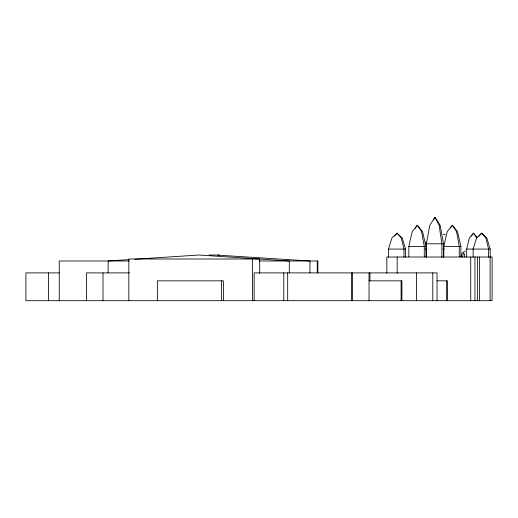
<?xml version="1.0" encoding="UTF-8"?>
<svg xmlns="http://www.w3.org/2000/svg" width="518" height="518" viewBox="0 0 518 518"><rect width="100%" height="100%" fill="white"/><g stroke="black" fill="none" stroke-linecap="round" stroke-linejoin="round"><path stroke-width="0.78" d="M464.393 257.012L464.73 253.516M426.437 257.414L426.437 243.635L429.804 225.259L434.9 217.314L440.138 225.259L443.505 243.635L443.505 257.414M408.851 256.792L408.851 246.29L412.218 231.604L417.307 225.252L422.552 231.604L425.919 246.29L425.919 256.792M462.483 257.012L463.565 252.803M461.098 257.012L461.648 254.312L463.189 252.195M443.822 256.792L443.822 246.413L447.215 231.604L452.305 225.252L457.511 231.604L460.897 246.413L460.897 256.792M388.519 257.142L388.519 249.074L391.912 237.956L396.995 233.197L402.201 237.956L405.594 249.074L405.594 257.142M473.122 257.142L473.122 249.074L476.508 237.956L481.591 233.197L486.81 237.956L490.196 249.074L490.196 257.142M425.2 244.166L426.029 241.867M433.534 219.962L434.9 217.314M415.261 228.432L417.307 225.252M450.66 227.797L452.305 225.252M471.354 236.169L473.536 233.197L477.065 237.361M473.387 233.197L469.353 237.956L466.692 248.951L466.692 257.142M394.425 236.169L396.995 233.197M479.02 236.169L481.591 233.197M463.869 251.709L465.378 251.133M129.06 259.609L108.12 260.988L108.12 272.895M134.693 259.24L198.718 255.031L289.309 260.988L289.309 272.895M217.761 255.134L309.958 260.988L309.958 272.895M426.437 243.797L443.505 243.797M408.851 246.413L425.919 246.413M443.822 246.413L460.897 246.413M388.519 249.074L405.594 249.074M425.291 249.074L426.813 249.074M442.871 249.074L444.463 249.074M466.692 249.074L472.889 249.074M473.122 249.074L490.196 249.074M209.039 255.031L219.36 255.031M129.15 260.988L59.246 260.988L59.246 300.686M259.382 260.988L317.858 260.988L317.858 272.895M59.246 272.895L25.9 272.895L25.9 300.686L492.1 300.686L492.1 257.012L386.855 257.012L386.855 273.187M129.383 272.895L86.402 272.895L86.402 300.686M369.03 280.834L401.903 280.834L401.903 300.686M436.978 280.834L447.474 280.834L447.474 300.686M443.058 233.974L445.312 234.926M481.727 233.197L485.839 237.956L488.571 249.029L488.571 257.142M397.125 233.197L401.236 237.956L403.969 249.029L403.962 257.142M473.536 233.197L476.787 237.956M452.421 225.252L456.533 231.604L459.272 246.393L459.272 256.792M417.463 225.252L421.561 231.604L424.294 246.413L424.294 256.792M435.049 217.314L439.147 225.259L441.88 243.797L441.88 257.414M490.112 257.012L490.112 300.686M479.396 257.012L479.396 300.686M477.408 257.012L477.408 300.686M474.954 257.012L474.954 300.686M470.739 257.012L470.739 300.686M446.645 280.834L446.645 300.686M437.037 300.686L437.037 272.895L254.137 272.895L254.137 300.686M432.789 272.895L432.789 300.686M416.595 272.895L416.595 300.686M401.107 280.834L401.107 300.686M397.176 257.012L397.176 273.187M369.943 272.895L369.943 280.834M369.03 272.895L369.03 300.686M352.395 272.895L352.395 300.686M351.405 272.895L351.405 300.686M317.262 260.988L317.262 272.895M287.684 272.895L287.684 300.686M283.793 272.895L283.793 300.686M259.693 273.433L259.693 259L128.84 259L128.84 300.686M252.428 259L252.428 300.686M223.407 300.686L223.407 280.834L157.349 280.834L157.349 300.686M221.62 280.834L221.62 300.686M102.998 272.895L102.998 300.686M48.446 272.895L48.446 300.686"/></g></svg>
